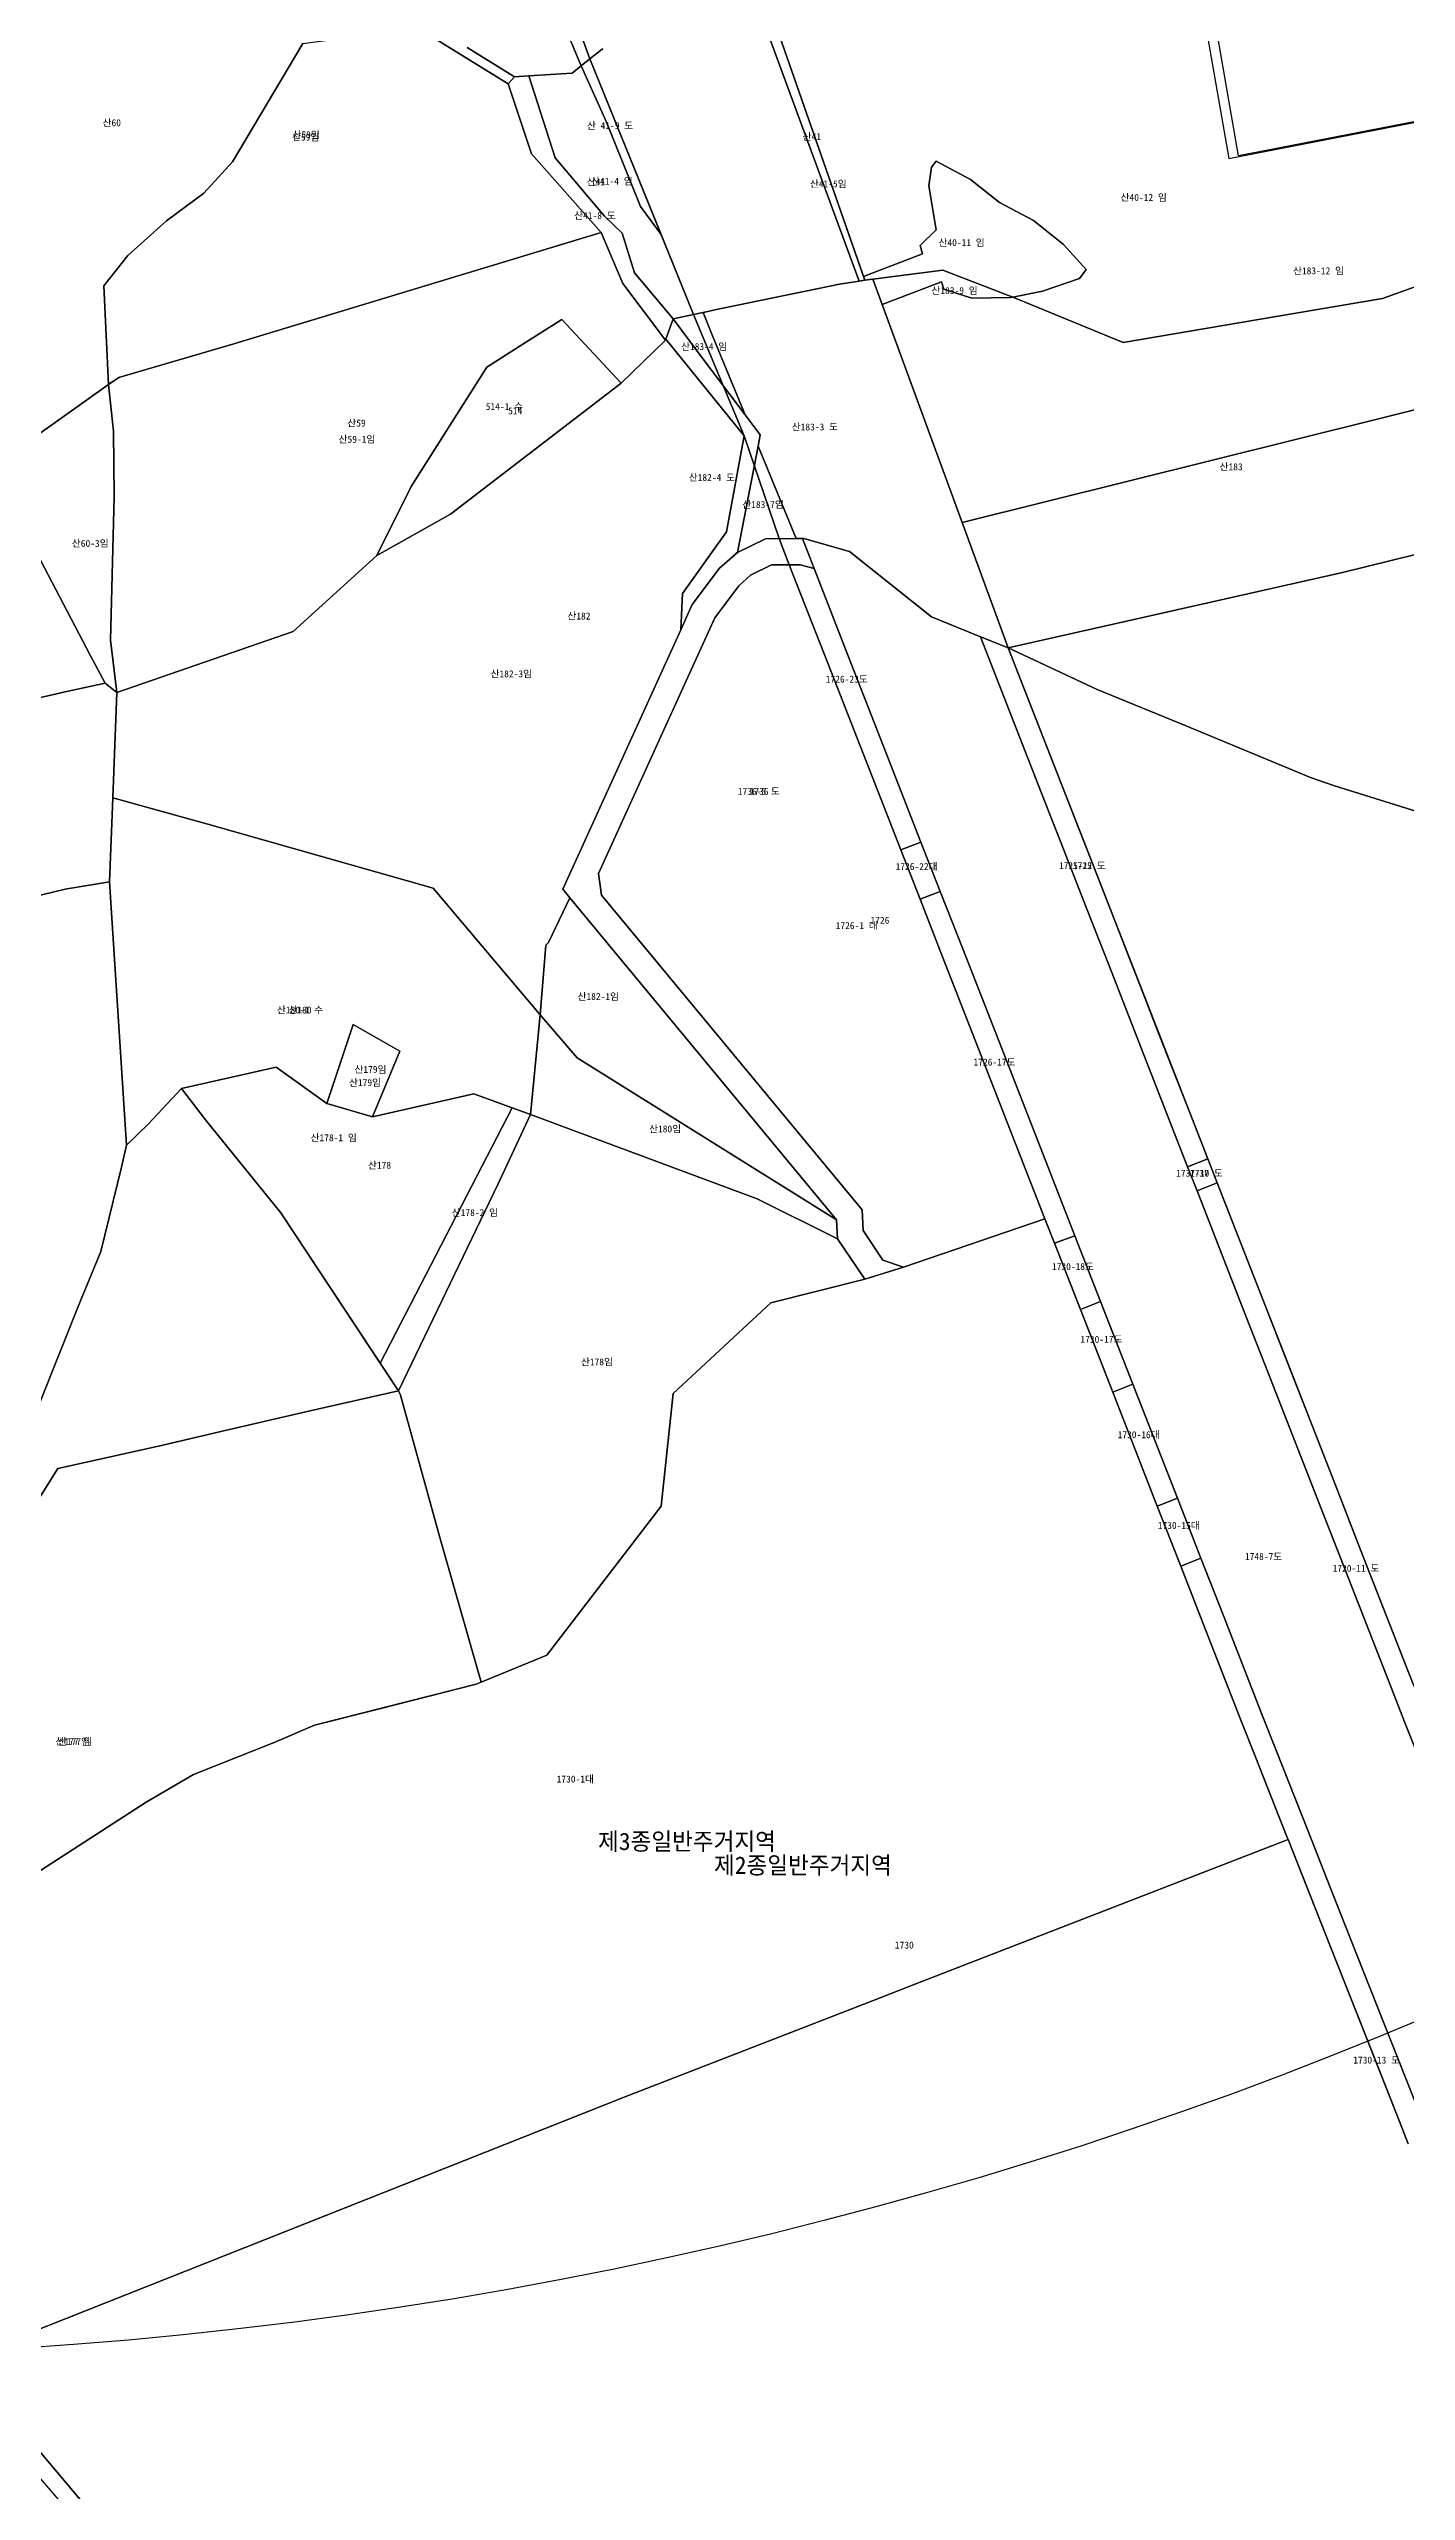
# Model space of a CAD drawing. Header units: metres. Extents: x 198218 to 208474, y 536547 to 547345.
# Drawn here: x 200296 to 200609, y 543642 to 544205 of the extents above; entities that cross this region are included whole.
import ezdxf
from ezdxf.enums import TextEntityAlignment as Align

# ---------------------------------------------------------------- set-up
doc = ezdxf.new("R2010")
doc.units = ezdxf.units.M
for name, color, linetype in [('CENTER_RADIUS', 1, 'Continuous'), ('PARCEL_BONBUN', 7, 'Continuous'), ('PARCEL_BUBUN', 8, 'Continuous'), ('PARCEL_LABEL', 3, 'Continuous'), ('ZONING', 5, 'Continuous'), ('ZONING_LABEL', 6, 'Continuous')]:
    doc.layers.add(name, color=color, linetype=linetype)

msp = doc.modelspace()

# ---------------------------------------------------------------- linework, layer by layer
at = {"layer": 'CENTER_RADIUS'}
msp.add_circle((200224.7, 544673.01), 1000, dxfattribs=at)
at = {"layer": 'PARCEL_BONBUN'}
for points in [[(200369.57, 544237.14), (200374.91, 544216.31), (200380.53, 544210.19), (200401.81, 544197.07), (200407.23, 544180.91), (200423.28, 544162.82), (200338.57, 544137.17), (200312.09, 544129.41), (200309.71, 544127.79), (200308.63, 544150.47), (200314.14, 544157.5), (200323.07, 544165.51), (200331.67, 544171.88), (200338.28, 544179.1), (200354.53, 544206.36), (200359.75, 544207.04), (200364.66, 544220.82), (200367.76, 544226.82), (200369.57, 544237.14)], [(200411.56, 544218.11), (200407.08, 544229.61), (200410.05, 544231.11), (200417.81, 544210.63), (200420.66, 544202.85), (200418.67, 544201.26), (200411.56, 544218.11)], [(200460.99, 544217.89), (200483.73, 544152.63), (200484.03, 544151.79), (200482.7, 544151.6), (200458.45, 544217.62), (200460.99, 544217.89)], [(200406.59, 544198.89), (200416.55, 544199.57), (200418.67, 544201.26), (200420.66, 544202.85), (200437.05, 544162.37), (200444.52, 544143.91), (200439.82, 544142.89), (200438.18, 544138.18), (200438.1, 544137.96), (200428.23, 544151.04), (200423.28, 544162.82), (200407.23, 544180.91), (200401.81, 544197.07), (200403.26, 544198.66), (200406.59, 544198.89)], [(200309.71, 544127.79), (200312.09, 544129.41), (200338.57, 544137.17), (200423.28, 544162.82), (200428.23, 544151.04), (200438.1, 544137.96), (200427.88, 544128.1), (200419.51, 544137.05), (200414.18, 544142.73), (200405.23, 544137.07), (200396.89, 544131.79), (200379.45, 544104.28), (200371.53, 544088.36), (200352.29, 544070.82), (200311.63, 544056.74), (200310.14, 544068.79), (200311.03, 544101.85), (200310.84, 544117.02), (200309.71, 544127.79)], [(200438.1, 544137.95), (200439.82, 544142.89), (200443.87, 544137.5), (200445.39, 544135.48), (200448.7, 544131.09), (200456.45, 544120.78), (200459.93, 544116.15), (200459.42, 544113.51), (200454.69, 544089.04), (200454.27, 544088.83), (200450.5, 544085.46), (200444.25, 544077.04), (200441.59, 544071.19), (200414.43, 544011.4), (200416.04, 544009.46), (200477.53, 543935.2), (200417.69, 543972.53), (200409.2, 543982.48), (200384.5, 544011.68), (200332.56, 544026.4), (200310.71, 544032.52), (200311.63, 544056.74), (200352.29, 544070.82), (200371.53, 544088.36), (200388.52, 544097.86), (200427.88, 544128.1), (200438.1, 544137.95)], [(200427.88, 544128.1), (200388.52, 544097.86), (200371.53, 544088.36), (200379.45, 544104.28), (200396.89, 544131.79), (200405.23, 544137.07), (200414.18, 544142.73), (200419.51, 544137.05), (200427.88, 544128.1)], [(200469.65, 544092.23), (200472.34, 544085.34), (200469.16, 544086.23), (200466.62, 544086.23), (200462.52, 544086.22), (200457.67, 544083.81), (200454.96, 544081.39), (200449.45, 544073.98), (200422.67, 544015.02), (200423.33, 544010.07), (200483.45, 543937.47), (200483.63, 543932.72), (200488.2, 543925.88), (200492.94, 543924.28), (200484.04, 543921.53), (200477.7, 543930.8), (200477.53, 543935.2), (200416.04, 544009.46), (200414.43, 544011.4), (200441.59, 544071.19), (200444.25, 544077.04), (200450.5, 544085.46), (200454.27, 544088.83), (200454.69, 544089.04), (200461.1, 544092.22), (200468.17, 544092.23), (200469.65, 544092.23)], [(200506.59, 543997.7), (200511.58, 543984.93), (200516.8, 543971.55), (200523.36, 543954.76), (200530.27, 543937.07), (200532.46, 543931.48), (200527.73, 543929.86), (200525.54, 543935.45), (200492.94, 543924.28), (200488.2, 543925.88), (200483.63, 543932.72), (200483.45, 543937.47), (200423.33, 544010.07), (200422.67, 544015.02), (200449.45, 544073.98), (200454.96, 544081.39), (200457.67, 544083.81), (200462.52, 544086.22), (200466.62, 544086.23), (200469.16, 544086.23), (200472.34, 544085.34), (200480.14, 544065.38), (200488.98, 544042.75), (200496.97, 544022.29), (200501.42, 544010.91), (200506.59, 543997.7)], [(200520.1, 544059.35), (200528.76, 544037.18), (200534.36, 544022.85), (200539.95, 544008.51), (200545.6, 543994.05), (200551.77, 543977.95), (200563.08, 543949.29), (200558.43, 543947.45), (200547.12, 543976.41), (200540.94, 543992.21), (200535.29, 544006.67), (200529.69, 544021.01), (200524.09, 544035.34), (200513.7, 544061.93), (200510.7, 544069.62), (200517.1, 544067.04), (200520.1, 544059.35)], [(200332.56, 544026.4), (200384.5, 544011.68), (200409.2, 543982.48), (200406.94, 543959.49), (200393.89, 543964.26), (200370.54, 543958.91), (200376.86, 543974.12), (200366.13, 543980.26), (200360.05, 543962), (200348.36, 543970.37), (200326.55, 543965.47), (200318.81, 543957.28), (200313.87, 543952.41), (200309.94, 544013.1), (200310.71, 544032.52), (200332.56, 544026.4)], [(200417.69, 543972.53), (200477.53, 543935.2), (200477.7, 543930.8), (200459.19, 543940.07), (200406.94, 543959.49), (200409.2, 543982.48), (200417.69, 543972.53)], [(200370.54, 543958.91), (200360.05, 543962), (200366.13, 543980.26), (200376.86, 543974.12), (200370.54, 543958.91)], [(200399.41, 543943.36), (200376.55, 543895.75), (200372.32, 543902.14), (200349.4, 543936.82), (200332.08, 543958.29), (200326.55, 543965.47), (200348.36, 543970.37), (200360.05, 543962), (200370.54, 543958.91), (200393.89, 543964.26), (200402.73, 543961.03), (200406.94, 543959.49), (200399.41, 543943.36)], [(200399.41, 543943.36), (200406.94, 543959.49), (200459.19, 543940.07), (200477.7, 543930.8), (200484.04, 543921.53), (200462.39, 543916.09), (200439.83, 543895.17), (200437.06, 543869.21), (200410.71, 543834.83), (200395.58, 543828.6), (200386.24, 543861.41), (200377, 543894.77), (200376.55, 543895.75), (200399.41, 543943.36)], [(200558.43, 543947.45), (200563.08, 543949.29), (200565.26, 543943.7), (200560.61, 543941.86), (200558.43, 543947.45)]]:
    msp.add_lwpolyline(points, close=True, dxfattribs=at)
for points in [[(200557.94, 544237.02), (200567.94, 544179.85), (200668.63, 544199.43), (200669.5, 544197.17), (200671.15, 544191.45), (200646.03, 544170.27), (200632.45, 544158.53), (200613.45, 544151.17), (200603.35, 544147.6), (200578.37, 544143.37), (200543.54, 544137.48), (200518.14, 544147.88), (200501.98, 544154.11), (200501.98, 544154.11), (200485.84, 544152.05), (200484.03, 544151.79), (200483.73, 544152.63), (200460.99, 544217.89)], [(200665.96, 544210.88), (200668.31, 544202.44), (200668.44, 544199.56), (200570.13, 544180.45), (200560.22, 544237.63)], [(200411.56, 544218.11), (200418.67, 544201.26), (200416.55, 544199.57), (200416.55, 544199.57), (200406.59, 544198.89), (200403.26, 544198.66), (200392.38, 544205.44)], [(200458.45, 544217.62), (200482.7, 544151.6), (200478.2, 544150.91), (200478.2, 544150.91), (200449.46, 544144.94), (200447.82, 544144.61), (200444.52, 544143.91), (200420.66, 544202.85), (200417.81, 544210.63)], [(200392.38, 544205.44), (200403.26, 544198.66), (200401.81, 544197.07), (200380.53, 544210.19)], [(200354.53, 544206.36), (200338.28, 544179.1), (200331.67, 544171.88), (200323.07, 544165.51), (200314.14, 544157.5), (200308.63, 544150.47), (200309.71, 544127.79), (200310.84, 544117.02), (200311.03, 544101.85), (200310.14, 544068.79), (200311.63, 544056.74), (200311.63, 544056.74), (200308.92, 544058.95), (200305.44, 544065.38), (200293.19, 544088.9), (200283.16, 544108.92), (200267.03, 544137.27), (200252.47, 544162.32), (200239.74, 544206.33)], [(200614.72, 544028.25), (200592.03, 544035.29), (200586.75, 544037.19), (200558.21, 544049.01), (200537.57, 544057.45), (200517.1, 544067.04), (200510.7, 544069.62), (200499.43, 544074.17), (200480.52, 544089.29), (200469.98, 544092.23), (200469.65, 544092.23), (200468.17, 544092.23), (200461.1, 544092.22), (200454.69, 544089.04), (200459.42, 544113.51), (200459.93, 544116.15), (200456.45, 544120.78), (200448.7, 544131.09), (200445.39, 544135.48), (200443.87, 544137.5), (200439.82, 544142.89), (200444.52, 544143.91), (200446.73, 544144.37), (200447.82, 544144.61), (200449.46, 544144.94), (200478.2, 544150.91), (200482.7, 544151.6), (200484.03, 544151.79), (200485.84, 544152.05), (200501.98, 544154.11), (200518.14, 544147.88), (200543.54, 544137.48), (200578.37, 544143.37), (200603.35, 544147.6), (200613.45, 544151.17)], [(200612.08, 543728.77), (200605.52, 543745.37), (200600.67, 543757.61), (200595.83, 543769.86), (200591.37, 543781.12), (200586.03, 543794.64), (200578.88, 543812.69), (200575.93, 543820.23), (200566.6, 543844.13), (200561.48, 543857.21), (200556.09, 543871.01), (200545.82, 543897.29), (200538.36, 543916.39), (200532.46, 543931.48), (200530.27, 543937.07), (200523.36, 543954.76), (200516.8, 543971.55), (200511.58, 543984.93), (200506.59, 543997.7), (200501.42, 544010.91), (200496.97, 544022.29), (200488.98, 544042.75), (200480.14, 544065.38), (200472.34, 544085.34), (200469.65, 544092.23), (200469.98, 544092.23), (200480.52, 544089.29), (200499.43, 544074.17), (200510.7, 544069.62), (200513.7, 544061.93), (200524.09, 544035.34), (200529.69, 544021.01), (200535.29, 544006.67), (200540.94, 543992.21), (200547.12, 543976.41), (200558.43, 543947.45), (200560.61, 543941.86), (200571.1, 543915.02), (200576.86, 543900.28), (200582.62, 543885.55), (200588.37, 543870.81), (200593.66, 543857.29), (200605.48, 543827.02), (200608.45, 543819.5), (200617.91, 543795.59)], [(200293.19, 544088.9), (200305.44, 544065.38), (200308.92, 544058.95), (200311.63, 544056.74), (200310.71, 544032.52), (200309.94, 544013.1), (200299.75, 544011.44), (200268.92, 544003.99)], [(200610.4, 543828.15), (200598.3, 543859.13), (200593.02, 543872.66), (200587.26, 543887.39), (200581.5, 543902.12), (200575.75, 543916.85), (200565.26, 543943.7), (200563.08, 543949.29), (200551.77, 543978.25), (200545.6, 543994.05), (200539.95, 544008.51), (200534.36, 544022.85), (200528.76, 544037.18), (200520.1, 544059.35), (200517.1, 544067.04), (200537.57, 544057.45), (200558.21, 544049.01), (200586.75, 544037.19), (200592.03, 544035.29), (200614.72, 544028.25)], [(200268.92, 544003.99), (200299.75, 544011.44), (200299.75, 544011.44), (200309.94, 544013.1), (200313.87, 543952.41), (200312.68, 543947.33), (200307.93, 543927.88), (200302.73, 543915.25), (200289.59, 543882.29)], [(200289.59, 543882.29), (200302.73, 543915.25), (200307.93, 543927.88), (200312.68, 543947.33), (200313.87, 543952.41), (200318.81, 543957.28), (200326.55, 543965.47), (200332.08, 543958.29), (200349.4, 543936.82), (200376.55, 543895.75), (200355.47, 543891.01), (200335.63, 543886.38), (200323.82, 543883.66), (200321.88, 543883.18), (200298.06, 543877.89), (200283.4, 543854.71)], [(200617.91, 543795.59), (200608.45, 543819.5), (200605.48, 543827.02), (200593.66, 543857.29), (200588.37, 543870.81), (200582.62, 543885.55), (200576.86, 543900.28), (200571.1, 543915.02), (200560.61, 543941.86), (200565.26, 543943.7), (200575.75, 543916.86), (200581.5, 543902.13), (200587.26, 543887.39), (200593.02, 543872.66), (200598.3, 543859.13), (200610.4, 543828.15)], [(200294.04, 543785.22), (200318.41, 543800.99), (200329.32, 543807.32), (200347.9, 543814.72), (200357.21, 543818.7), (200394.44, 543828.13), (200395.58, 543828.6), (200410.71, 543834.83), (200437.06, 543869.21), (200439.83, 543895.17), (200462.39, 543916.09), (200484.04, 543921.53), (200492.94, 543924.28), (200525.54, 543935.45), (200527.73, 543929.86), (200532.46, 543931.48), (200538.36, 543916.39), (200545.82, 543897.29), (200556.09, 543871.01), (200561.48, 543857.21), (200566.6, 543844.13), (200575.93, 543820.23), (200575.93, 543820.23), (200578.88, 543812.69), (200586.03, 543794.64), (200591.37, 543781.12), (200595.83, 543769.86), (200600.67, 543757.61), (200605.52, 543745.37), (200612.08, 543728.77)], [(200283.4, 543854.71), (200298.06, 543877.89), (200321.88, 543883.18), (200335.63, 543886.38), (200355.47, 543891.01), (200376.55, 543895.75), (200377, 543894.77), (200377, 543894.77), (200386.24, 543861.41), (200395.58, 543828.6), (200394.44, 543828.13), (200357.21, 543818.7), (200347.9, 543814.72), (200329.32, 543807.32), (200318.41, 543800.99), (200294.04, 543785.22)], [(200312.06, 543629.64), (200293.33, 543651.87), (200291.84, 543653.63), (200278.69, 543669.24), (200275.98, 543672.45), (200281.64, 543674.7), (200428.53, 543732.99), (200486.17, 543755.35), (200495.75, 543759.05), (200531.7, 543773.01), (200539.16, 543775.9), (200581.57, 543792.34), (200586.73, 543779.29), (200591.19, 543768.03), (200596.03, 543755.77), (200600.87, 543743.53), (200607.43, 543726.93), (200609.29, 543722.24)], [(200609.29, 543722.24), (200607.44, 543726.93), (200600.87, 543743.53), (200596.03, 543755.77), (200591.19, 543768.03), (200586.73, 543779.29), (200581.57, 543792.34), (200539.16, 543775.9), (200531.7, 543773.01), (200495.75, 543759.05), (200486.17, 543755.35), (200428.53, 543732.99), (200281.64, 543674.7)], [(200289.93, 543637.84), (200279.5, 543650.13), (200257.93, 543675.67), (200223.14, 543716.65), (200207.16, 543735.55), (200207.16, 543735.55), (200226.01, 543726.72), (200239.01, 543706.82), (200253.38, 543688.19), (200264.1, 543680.14), (200278.69, 543669.24), (200291.84, 543653.63), (200293.33, 543651.87), (200312.06, 543629.64)]]:
    msp.add_lwpolyline(points, dxfattribs=at)
at = {"layer": 'PARCEL_BUBUN'}
for points in [[(200367.76, 544226.82), (200369.57, 544237.14), (200374.91, 544216.31), (200380.53, 544210.19), (200401.81, 544197.07), (200407.23, 544180.91), (200423.28, 544162.82), (200338.57, 544137.17), (200312.09, 544129.41), (200309.71, 544127.79), (200308.63, 544150.47), (200314.14, 544157.5), (200323.07, 544165.51), (200331.67, 544171.88), (200338.28, 544179.1), (200354.53, 544206.36), (200359.75, 544207.04), (200364.66, 544220.82), (200367.76, 544226.82)], [(200418.67, 544201.26), (200411.56, 544218.11), (200407.08, 544229.61), (200410.05, 544231.11), (200417.81, 544210.63), (200420.66, 544202.85), (200418.67, 544201.26)], [(200483.73, 544152.63), (200484.03, 544151.79), (200482.7, 544151.6), (200458.45, 544217.62), (200460.99, 544217.89), (200483.73, 544152.63)], [(200418.67, 544201.26), (200420.66, 544202.85), (200437.05, 544162.37), (200432.32, 544168.78), (200424.5, 544188.2), (200418.67, 544201.26)], [(200423.28, 544162.82), (200407.23, 544180.91), (200401.81, 544197.07), (200403.26, 544198.66), (200406.59, 544198.89), (200412.63, 544180.05), (200424.05, 544166.54), (200428.13, 544162.66), (200430.92, 544153.52), (200439.82, 544142.89), (200438.18, 544138.18), (200438.1, 544137.96), (200428.23, 544151.04), (200423.28, 544162.82)], [(200418.67, 544201.26), (200424.5, 544188.2), (200432.32, 544168.78), (200437.05, 544162.37), (200444.52, 544143.91), (200439.82, 544142.89), (200430.92, 544153.52), (200428.13, 544162.66), (200424.05, 544166.54), (200412.63, 544180.05), (200406.59, 544198.89), (200416.55, 544199.57), (200418.67, 544201.26)], [(200671.15, 544191.45), (200705.87, 544182.48), (200726.64, 544176.94), (200659.79, 544134.12), (200506.47, 544095.94), (200488, 544146.17), (200501.7, 544151.46), (200502.21, 544149.76), (200508.73, 544147.69), (200517.64, 544147.8), (200518.14, 544147.88), (200543.54, 544137.48), (200578.37, 544143.37), (200603.35, 544147.6), (200613.45, 544151.17), (200632.45, 544158.53), (200646.03, 544170.27), (200671.15, 544191.45)], [(200483.73, 544152.63), (200497.34, 544157.9), (200496.77, 544159.81), (200500.47, 544163.42), (200498.76, 544173.56), (200499.41, 544177.88), (200500.49, 544179.27), (200508.4, 544175.01), (200515.04, 544169.72), (200522.94, 544165.55), (200529.8, 544160.06), (200535.05, 544154.31), (200533.52, 544152.22), (200524.95, 544149.28), (200518.14, 544147.88), (200501.98, 544154.11), (200485.84, 544152.05), (200484.03, 544151.79), (200483.73, 544152.63)], [(200726.64, 544176.94), (200745.42, 544171.93), (200775.36, 544149.11), (200775.94, 544148.66), (200768.27, 544129.51), (200734.89, 544120.88), (200682.74, 544107.12), (200627.77, 544092.72), (200594.15, 544084.46), (200517.1, 544067.04), (200506.47, 544095.94), (200659.79, 544134.12), (200726.64, 544176.94)], [(200311.63, 544056.74), (200310.14, 544068.79), (200311.03, 544101.85), (200310.84, 544117.02), (200309.71, 544127.79), (200312.09, 544129.41), (200338.57, 544137.17), (200423.28, 544162.82), (200428.23, 544151.04), (200438.1, 544137.96), (200427.88, 544128.1), (200419.51, 544137.05), (200414.18, 544142.73), (200405.23, 544137.07), (200396.89, 544131.79), (200379.45, 544104.28), (200371.53, 544088.36), (200352.29, 544070.82), (200311.63, 544056.74)], [(200468.17, 544092.23), (200459.42, 544113.51), (200459.93, 544116.15), (200456.45, 544120.78), (200451.72, 544132.26), (200448.78, 544139.39), (200446.73, 544144.37), (200447.82, 544144.61), (200449.46, 544144.94), (200478.2, 544150.91), (200482.7, 544151.6), (200484.03, 544151.79), (200485.84, 544152.05), (200488, 544146.17), (200517.1, 544067.04), (200510.7, 544069.62), (200499.43, 544074.17), (200480.52, 544089.29), (200469.98, 544092.23), (200469.65, 544092.23), (200468.17, 544092.23)], [(200518.14, 544147.88), (200517.64, 544147.8), (200508.73, 544147.69), (200502.21, 544149.76), (200501.7, 544151.46), (200488, 544146.17), (200485.84, 544152.05), (200501.98, 544154.11), (200518.14, 544147.88)], [(200405.23, 544137.07), (200414.18, 544142.73), (200419.51, 544137.05), (200427.88, 544128.1), (200388.52, 544097.86), (200371.53, 544088.36), (200379.45, 544104.28), (200396.89, 544131.79), (200405.23, 544137.07)], [(200441.59, 544071.19), (200442.03, 544079.61), (200452.11, 544093.79), (200456.23, 544115.95), (200438.18, 544138.18), (200439.82, 544142.89), (200443.87, 544137.5), (200445.39, 544135.48), (200448.7, 544131.09), (200456.45, 544120.78), (200459.93, 544116.15), (200459.42, 544113.51), (200454.69, 544089.04), (200454.27, 544088.83), (200450.5, 544085.46), (200444.25, 544077.04), (200441.59, 544071.19)], [(200443.87, 544137.5), (200439.82, 544142.89), (200444.52, 544143.91), (200446.73, 544144.37), (200448.78, 544139.39), (200451.72, 544132.26), (200456.45, 544120.78), (200448.7, 544131.09), (200445.39, 544135.48), (200443.87, 544137.5)], [(200441.59, 544071.19), (200414.43, 544011.4), (200416.04, 544009.46), (200411.11, 543999.17), (200410.5, 543998.49), (200409.2, 543982.48), (200384.5, 544011.68), (200332.56, 544026.4), (200310.71, 544032.52), (200311.63, 544056.74), (200352.29, 544070.82), (200371.53, 544088.36), (200388.52, 544097.86), (200427.88, 544128.1), (200438.1, 544137.96), (200438.18, 544138.18), (200456.23, 544115.95), (200452.11, 544093.79), (200442.03, 544079.61), (200441.59, 544071.19)], [(200768.27, 544129.51), (200745.04, 544069.99), (200740.73, 544058.7), (200707.74, 544032.44), (200695.19, 544005.76), (200689.55, 544004), (200688.93, 544004.38), (200652.45, 544016.25), (200614.72, 544028.25), (200592.03, 544035.29), (200586.75, 544037.19), (200558.21, 544049.01), (200537.57, 544057.45), (200517.1, 544067.04), (200594.15, 544084.46), (200627.77, 544092.72), (200682.74, 544107.12), (200734.89, 544120.88), (200768.27, 544129.51)], [(200310.84, 544117.02), (200311.03, 544101.85), (200310.14, 544068.79), (200311.63, 544056.74), (200308.92, 544058.95), (200305.44, 544065.38), (200293.19, 544088.9), (200283.16, 544108.92), (200309.71, 544127.79), (200310.84, 544117.02)], [(200459.42, 544113.51), (200468.17, 544092.23), (200461.1, 544092.22), (200454.69, 544089.04), (200459.42, 544113.51)], [(200283.16, 544108.92), (200293.19, 544088.9), (200305.44, 544065.38), (200308.92, 544058.95), (200299.7, 544056.91), (200248.96, 544045.25), (200247.66, 544048.52), (200248.81, 544048.9), (200252.61, 544049.37), (200250.49, 544052.91), (200248.94, 544055.99), (200237.92, 544056.29), (200236.77, 544059.17), (200231.7, 544070.59), (200236.62, 544074.08), (200283.16, 544108.92)], [(200468.17, 544092.23), (200469.65, 544092.23), (200472.34, 544085.34), (200469.16, 544086.23), (200466.62, 544086.23), (200462.52, 544086.22), (200457.67, 544083.81), (200454.96, 544081.39), (200449.45, 544073.98), (200422.67, 544015.02), (200423.33, 544010.07), (200483.45, 543937.47), (200483.63, 543932.72), (200488.2, 543925.88), (200492.94, 543924.28), (200484.04, 543921.53), (200477.7, 543930.8), (200477.53, 543935.2), (200416.04, 544009.46), (200414.43, 544011.4), (200441.59, 544071.19), (200444.25, 544077.04), (200450.5, 544085.46), (200454.27, 544088.83), (200454.69, 544089.04), (200461.1, 544092.22), (200468.17, 544092.23)], [(200525.54, 543935.45), (200492.94, 543924.28), (200488.2, 543925.88), (200483.63, 543932.72), (200483.45, 543937.47), (200423.33, 544010.07), (200422.67, 544015.02), (200449.45, 544073.98), (200454.96, 544081.39), (200457.67, 544083.81), (200462.52, 544086.22), (200466.62, 544086.23), (200475.49, 544063.54), (200484.33, 544040.91), (200492.32, 544020.47), (200496.76, 544009.09), (200501.93, 543995.86), (200506.92, 543983.08), (200512.15, 543969.71), (200518.71, 543952.93), (200525.54, 543935.45)], [(200472.34, 544085.34), (200480.14, 544065.38), (200488.98, 544042.75), (200496.97, 544022.29), (200492.32, 544020.47), (200484.33, 544040.91), (200475.49, 544063.54), (200466.62, 544086.23), (200469.16, 544086.23), (200472.34, 544085.34)], [(200520.1, 544059.35), (200528.76, 544037.18), (200534.36, 544022.85), (200539.95, 544008.51), (200545.6, 543994.05), (200551.77, 543977.95), (200563.08, 543949.29), (200558.43, 543947.45), (200547.12, 543976.41), (200540.94, 543992.21), (200535.29, 544006.67), (200529.69, 544021.01), (200524.09, 544035.34), (200513.7, 544061.93), (200510.7, 544069.62), (200517.1, 544067.04), (200520.1, 544059.35)], [(200308.92, 544058.95), (200311.63, 544056.74), (200310.71, 544032.52), (200309.94, 544013.1), (200299.75, 544011.44), (200268.92, 544003.99), (200262.29, 544002.6), (200264.21, 544006.57), (200248.96, 544045.25), (200299.7, 544056.91), (200308.92, 544058.95)], [(200332.56, 544026.4), (200384.5, 544011.68), (200409.2, 543982.48), (200406.94, 543959.49), (200393.89, 543964.26), (200370.54, 543958.91), (200376.86, 543974.12), (200366.13, 543980.26), (200360.05, 543962), (200348.36, 543970.37), (200326.55, 543965.47), (200318.81, 543957.28), (200313.87, 543952.41), (200309.94, 544013.1), (200310.71, 544032.52), (200332.56, 544026.4)], [(200492.32, 544020.47), (200496.97, 544022.29), (200501.42, 544010.91), (200496.76, 544009.09), (200492.32, 544020.47)], [(200496.76, 544009.09), (200501.42, 544010.91), (200506.59, 543997.7), (200511.58, 543984.93), (200516.8, 543971.55), (200523.36, 543954.76), (200530.27, 543937.07), (200532.46, 543931.48), (200527.73, 543929.86), (200525.54, 543935.45), (200518.71, 543952.93), (200512.15, 543969.71), (200506.92, 543983.08), (200501.93, 543995.86), (200496.76, 544009.09)], [(200416.04, 544009.46), (200477.53, 543935.2), (200417.69, 543972.53), (200409.2, 543982.48), (200410.5, 543998.49), (200411.11, 543999.17), (200416.04, 544009.46)], [(200417.69, 543972.53), (200477.53, 543935.2), (200477.7, 543930.8), (200459.19, 543940.07), (200406.94, 543959.49), (200409.2, 543982.48), (200417.69, 543972.53)], [(200376.86, 543974.12), (200370.54, 543958.91), (200360.05, 543962), (200366.13, 543980.26), (200376.86, 543974.12)], [(200360.05, 543962), (200370.54, 543958.91), (200393.89, 543964.26), (200402.73, 543961.03), (200372.32, 543902.14), (200349.4, 543936.82), (200332.08, 543958.29), (200326.55, 543965.47), (200348.36, 543970.37), (200360.05, 543962)], [(200406.94, 543959.49), (200399.41, 543943.36), (200376.55, 543895.75), (200372.32, 543902.14), (200402.73, 543961.03), (200406.94, 543959.49)], [(200399.41, 543943.36), (200406.94, 543959.49), (200459.19, 543940.07), (200477.7, 543930.8), (200484.04, 543921.53), (200462.39, 543916.09), (200439.83, 543895.17), (200437.06, 543869.21), (200410.71, 543834.83), (200395.58, 543828.6), (200386.24, 543861.41), (200377, 543894.77), (200376.55, 543895.75), (200399.41, 543943.36)], [(200558.43, 543947.45), (200563.08, 543949.29), (200565.26, 543943.7), (200560.61, 543941.86), (200558.43, 543947.45)], [(200560.61, 543941.86), (200565.26, 543943.7), (200575.75, 543916.85), (200581.5, 543902.12), (200587.26, 543887.39), (200593.02, 543872.66), (200598.3, 543859.13), (200610.4, 543828.15), (200613.38, 543820.63), (200622.56, 543797.43), (200629.44, 543780.03), (200636.79, 543761.44), (200632.15, 543759.6), (200624.79, 543778.2), (200617.91, 543795.59), (200608.45, 543819.5), (200605.48, 543827.02), (200593.66, 543857.29), (200588.37, 543870.81), (200582.62, 543885.55), (200576.86, 543900.28), (200571.1, 543915.02), (200560.61, 543941.86)], [(200527.73, 543929.86), (200532.46, 543931.48), (200538.36, 543916.39), (200533.71, 543914.56), (200527.73, 543929.86)], [(200533.71, 543914.56), (200538.36, 543916.39), (200545.82, 543897.29), (200541.18, 543895.45), (200533.71, 543914.56)], [(200541.18, 543895.45), (200545.82, 543897.29), (200556.09, 543871.01), (200551.44, 543869.18), (200541.18, 543895.45)], [(200556.09, 543871.01), (200561.48, 543857.21), (200556.84, 543855.37), (200551.44, 543869.18), (200556.09, 543871.01)]]:
    msp.add_lwpolyline(points, close=True, dxfattribs=at)
for points in [[(200557.94, 544237.02), (200567.94, 544179.85), (200668.63, 544199.43)], [(200665.96, 544210.88), (200668.31, 544202.44), (200668.44, 544199.56), (200570.13, 544180.45), (200560.22, 544237.63)], [(200411.56, 544218.11), (200418.67, 544201.26), (200418.67, 544201.26), (200416.55, 544199.57), (200406.59, 544198.89), (200403.26, 544198.66), (200392.38, 544205.44)], [(200458.45, 544217.62), (200482.7, 544151.6), (200478.2, 544150.91), (200449.46, 544144.94), (200447.82, 544144.61), (200444.52, 544143.91), (200420.66, 544202.85), (200423.48, 544205.05), (200423.64, 544205.17)], [(200613.45, 544151.17), (200603.35, 544147.6), (200578.37, 544143.37), (200543.54, 544137.48), (200518.14, 544147.88), (200524.95, 544149.28), (200533.52, 544152.22), (200535.05, 544154.31), (200529.8, 544160.06), (200522.94, 544165.55), (200515.04, 544169.72), (200508.4, 544175.01), (200500.49, 544179.27), (200499.41, 544177.88), (200498.76, 544173.56), (200500.47, 544163.42), (200496.77, 544159.81), (200497.34, 544157.9), (200483.73, 544152.63), (200483.73, 544152.63), (200460.99, 544217.89)], [(200392.38, 544205.44), (200403.26, 544198.66), (200401.81, 544197.07), (200380.53, 544210.19)], [(200423.64, 544205.17), (200423.48, 544205.05), (200420.66, 544202.85), (200417.81, 544210.63)], [(200354.53, 544206.36), (200338.28, 544179.1), (200331.67, 544171.88), (200323.07, 544165.51), (200314.14, 544157.5), (200308.63, 544150.47), (200309.71, 544127.79), (200283.16, 544108.92), (200267.03, 544137.27), (200252.47, 544162.32), (200239.74, 544206.33)], [(200612.08, 543728.77), (200605.52, 543745.37), (200600.67, 543757.61), (200595.83, 543769.86), (200591.37, 543781.12), (200586.03, 543794.64), (200578.88, 543812.69), (200575.93, 543820.23), (200566.6, 543844.13), (200561.48, 543857.21), (200556.09, 543871.01), (200545.82, 543897.29), (200538.36, 543916.39), (200532.46, 543931.48), (200530.27, 543937.07), (200523.36, 543954.76), (200516.8, 543971.55), (200511.58, 543984.93), (200506.59, 543997.7), (200501.42, 544010.91), (200496.97, 544022.29), (200488.98, 544042.75), (200480.14, 544065.38), (200472.34, 544085.34), (200469.65, 544092.23), (200469.65, 544092.23), (200469.98, 544092.23), (200480.52, 544089.29), (200499.43, 544074.17), (200510.7, 544069.62), (200513.7, 544061.93), (200524.09, 544035.34), (200529.69, 544021.01), (200535.29, 544006.67), (200540.94, 543992.21), (200547.12, 543976.41), (200558.43, 543947.45), (200560.61, 543941.86), (200571.1, 543915.02), (200576.86, 543900.28), (200582.62, 543885.55), (200588.37, 543870.81), (200593.66, 543857.29), (200605.48, 543827.02), (200608.45, 543819.5), (200617.91, 543795.59)], [(200610.4, 543828.15), (200598.3, 543859.13), (200593.02, 543872.66), (200587.26, 543887.39), (200581.5, 543902.12), (200575.75, 543916.85), (200565.26, 543943.7), (200563.08, 543949.29), (200551.77, 543978.25), (200545.6, 543994.05), (200539.95, 544008.51), (200534.36, 544022.85), (200528.76, 544037.18), (200520.1, 544059.35), (200517.1, 544067.04), (200537.57, 544057.45), (200558.21, 544049.01), (200586.75, 544037.19), (200592.03, 544035.29), (200614.72, 544028.25)], [(200268.92, 544003.99), (200299.75, 544011.44), (200299.75, 544011.44), (200309.94, 544013.1), (200313.87, 543952.41), (200312.68, 543947.33), (200307.93, 543927.88), (200302.73, 543915.25), (200289.59, 543882.29)], [(200289.59, 543882.29), (200302.73, 543915.25), (200307.93, 543927.88), (200312.68, 543947.33), (200313.87, 543952.41), (200318.81, 543957.28), (200326.55, 543965.47), (200326.55, 543965.47), (200332.08, 543958.29), (200349.4, 543936.82), (200376.55, 543895.75), (200355.47, 543891.01), (200335.63, 543886.38), (200323.82, 543883.66), (200321.88, 543883.18), (200298.06, 543877.89), (200283.4, 543854.71)], [(200294.04, 543785.22), (200318.41, 543800.99), (200329.32, 543807.32), (200347.9, 543814.72), (200357.21, 543818.7), (200394.44, 543828.13), (200395.58, 543828.6), (200410.71, 543834.83), (200437.06, 543869.21), (200439.83, 543895.17), (200462.39, 543916.09), (200484.04, 543921.53), (200492.94, 543924.28), (200525.54, 543935.45), (200527.73, 543929.86), (200527.73, 543929.86), (200533.71, 543914.56), (200541.18, 543895.45), (200551.44, 543869.18), (200556.84, 543855.37), (200561.95, 543842.29), (200571.01, 543819.1), (200573.96, 543811.56), (200581.39, 543792.81), (200581.57, 543792.34), (200539.16, 543775.9), (200531.7, 543773.01), (200495.75, 543759.05), (200486.17, 543755.35), (200428.53, 543732.99), (200281.64, 543674.7)], [(200283.4, 543854.71), (200298.06, 543877.89), (200321.88, 543883.18), (200335.63, 543886.38), (200355.47, 543891.01), (200376.55, 543895.75), (200376.55, 543895.75), (200377, 543894.77), (200386.24, 543861.41), (200395.58, 543828.6), (200394.44, 543828.13), (200357.21, 543818.7), (200347.9, 543814.72), (200329.32, 543807.32), (200318.41, 543800.99), (200294.04, 543785.22)], [(200609.29, 543722.24), (200607.44, 543726.93), (200600.87, 543743.53), (200596.03, 543755.77), (200591.19, 543768.03), (200586.73, 543779.29), (200581.57, 543792.34), (200581.39, 543792.81), (200573.96, 543811.56), (200571.01, 543819.1), (200561.95, 543842.29), (200556.84, 543855.37), (200556.84, 543855.37), (200561.48, 543857.21), (200566.6, 543844.13), (200575.93, 543820.23), (200578.88, 543812.69), (200586.03, 543794.64), (200591.37, 543781.12), (200595.83, 543769.86), (200600.67, 543757.61), (200605.52, 543745.37), (200612.08, 543728.77)], [(200312.06, 543629.64), (200293.33, 543651.87), (200291.84, 543653.63), (200278.69, 543669.24), (200275.98, 543672.45), (200281.64, 543674.7), (200428.53, 543732.99), (200486.17, 543755.35), (200495.75, 543759.05), (200531.7, 543773.01), (200539.16, 543775.9), (200581.57, 543792.34), (200581.57, 543792.34), (200586.73, 543779.29), (200591.19, 543768.03), (200596.03, 543755.77), (200600.87, 543743.53), (200607.44, 543726.93), (200609.29, 543722.24)], [(200289.93, 543637.84), (200279.5, 543650.13), (200257.93, 543675.67), (200223.14, 543716.65), (200207.16, 543735.55), (200207.16, 543735.55), (200226.01, 543726.72), (200239.01, 543706.82), (200253.38, 543688.19), (200264.1, 543680.14), (200264.7, 543679.1), (200277.51, 543664.28), (200291.72, 543647.7), (200292.18, 543647.16), (200325.35, 543608.4)]]:
    msp.add_lwpolyline(points, dxfattribs=at)
at = {"layer": 'ZONING'}
for points in [[(200852.59, 544256.36), (200899.27, 544204.08), (200910.1, 544163.41), (200912.84, 544153.15), (200912.21, 544118.63), (200912.03, 544115.28), (200855.67, 544099.85), (200853.75, 544057.22), (200817.38, 544045.3), (200753.07, 544024.64), (200695.19, 544005.76), (200689.55, 544004), (200688.93, 544004.38), (200652.45, 544016.25), (200614.72, 544028.25), (200592.03, 544035.29), (200586.75, 544037.19), (200558.21, 544049.01), (200537.57, 544057.45), (200517.1, 544067.04), (200488, 544146.17), (200485.84, 544152.05), (200484.03, 544151.79), (200460.99, 544217.89)], [(200460.99, 544217.89), (200484.03, 544151.79), (200485.84, 544152.05), (200488, 544146.17), (200517.1, 544067.04), (200520.1, 544059.35), (200539.95, 544008.51), (200551.77, 543978.25), (200563.08, 543949.29), (200565.26, 543943.7), (200575.75, 543916.85), (200581.5, 543902.12), (200587.26, 543887.39), (200593.02, 543872.66), (200598.3, 543859.13), (200610.4, 543828.15)], [(200417.81, 544210.63), (200420.66, 544202.85), (200444.52, 544143.91), (200456.23, 544115.95), (200464.32, 544092.23), (200461.1, 544092.22), (200454.69, 544089.04), (200450.5, 544085.46), (200444.25, 544077.04), (200441.59, 544071.19), (200414.43, 544011.4), (200416.04, 544009.46), (200477.53, 543935.2), (200477.7, 543930.8), (200484.04, 543921.53), (200462.39, 543916.09), (200439.83, 543895.17), (200437.06, 543869.21), (200410.71, 543834.83), (200395.58, 543828.6), (200394.44, 543828.13), (200372.15, 543822.49), (200357.21, 543818.7), (200347.9, 543814.72), (200329.32, 543807.32), (200318.41, 543800.99), (200294.04, 543785.22)], [(200609.29, 543722.24), (200607.44, 543726.93), (200596.03, 543755.77), (200591.19, 543768.03), (200581.57, 543792.34), (200581.39, 543792.81), (200573.96, 543811.56), (200571.01, 543819.1), (200561.95, 543842.29), (200556.84, 543855.37), (200551.44, 543869.18), (200541.18, 543895.45), (200533.71, 543914.56), (200527.73, 543929.86), (200525.54, 543935.45), (200518.71, 543952.93), (200512.15, 543969.71), (200506.92, 543983.08), (200501.93, 543995.86), (200496.76, 544009.09), (200492.32, 544020.47), (200484.33, 544040.91), (200475.49, 544063.54), (200466.62, 544086.23), (200464.32, 544092.23), (200456.23, 544115.95), (200444.52, 544143.91), (200420.66, 544202.85), (200417.81, 544210.63)], [(200294.04, 543785.22), (200318.41, 543800.99), (200329.32, 543807.32), (200347.9, 543814.72), (200357.21, 543818.7), (200372.15, 543822.49), (200394.44, 543828.13), (200395.58, 543828.6), (200410.71, 543834.83), (200437.06, 543869.21), (200439.83, 543895.17), (200462.39, 543916.09), (200484.04, 543921.53), (200477.7, 543930.8), (200477.53, 543935.2), (200416.04, 544009.46), (200414.43, 544011.4), (200441.59, 544071.19), (200444.25, 544077.04), (200450.5, 544085.46), (200454.69, 544089.04), (200461.1, 544092.22), (200464.32, 544092.23), (200466.62, 544086.23), (200475.49, 544063.54), (200484.33, 544040.91), (200492.32, 544020.47), (200496.76, 544009.09), (200501.93, 543995.86), (200506.92, 543983.08), (200512.15, 543969.71), (200518.71, 543952.93), (200525.54, 543935.45), (200527.73, 543929.86), (200533.71, 543914.56), (200541.18, 543895.45), (200551.44, 543869.18), (200556.84, 543855.37), (200561.95, 543842.29), (200571.01, 543819.1), (200573.96, 543811.56), (200581.39, 543792.81), (200581.57, 543792.34), (200591.19, 543768.03), (200596.03, 543755.77), (200607.44, 543726.93), (200609.29, 543722.24)], [(200610.4, 543828.15), (200598.3, 543859.13), (200593.02, 543872.66), (200587.26, 543887.39), (200581.5, 543902.12), (200575.75, 543916.85), (200565.26, 543943.7), (200563.08, 543949.29), (200551.77, 543978.25), (200539.95, 544008.51), (200520.1, 544059.35), (200517.1, 544067.04), (200537.57, 544057.45), (200558.21, 544049.01), (200586.75, 544037.19), (200592.03, 544035.29), (200614.72, 544028.25)]]:
    msp.add_lwpolyline(points, dxfattribs=at)

# ---------------------------------------------------------------- texts
at = {"layer": 'PARCEL_LABEL'}
for s, p in [('산60', (200310.45, 544188.1)), ('산59임', (200355.15, 544184.8)), ('산59임', (200355.25, 544185.34)), ('산 41-9 도', (200425.31, 544187.45)), ('산41', (200471.81, 544184.9)), ('산41', (200422.04, 544174.48)), ('산41-4 임', (200425.73, 544174.61)), ('산41-5임', (200475.6, 544174.03)), ('산40-12 임', (200548.3, 544170.89)), ('산41-8 도', (200421.82, 544166.72)), ('산40-11 임', (200506.33, 544160.48)), ('산183-12 임', (200588.59, 544153.98)), ('산183-9 임', (200504.71, 544149.42)), ('산183-4 임', (200446.99, 544136.52)), ('514-1 수', (200400.94, 544122.7)), ('산59', (200366.86, 544118.87)), ('514', (200403.45, 544121.7)), ('산183-3 도', (200472.51, 544117.98)), ('산59-1임', (200366.96, 544115.13)), ('산182-4 도', (200448.77, 544106.34)), ('산183', (200568.46, 544108.8)), ('산183-7임', (200460.56, 544100.1)), ('산60-3임', (200305.49, 544091.14)), ('산182', (200418.13, 544074.39)), ('산182-3임', (200402.54, 544061.07)), ('1726-23도', (200479.87, 544059.85)), ('1736-5 도', (200459.6, 544033.98)), ('1736', (200459.65, 544033.98)), ('1726-22대', (200495.96, 544016.65)), ('1725-12 도', (200534.16, 544016.84)), ('1725', (200534.16, 544016.84)), ('1726', (200487.51, 544004.25)), ('1726-1 대', (200482.15, 544003.03)), ('산180-1 수', (200353.84, 543983.57)), ('산180', (200353.84, 543983.57)), ('산182-1임', (200422.59, 543986.69)), ('산179임', (200370.09, 543969.88)), ('1726-17도', (200513.93, 543971.57)), ('산179임', (200368.82, 543966.84)), ('산178-1 임', (200361.6, 543954.13)), ('산180임', (200437.99, 543956.16)), ('산180임', (200437.99, 543956.16)), ('산178', (200372.17, 543947.79)), ('1737-10 도', (200561.16, 543945.95)), ('1737', (200561.16, 543945.95)), ('산178-2 임', (200394.15, 543936.88)), ('1730-18도', (200532, 543924.43)), ('산178임', (200422.29, 543902.46)), ('산178임', (200422.29, 543902.46)), ('1730-17도', (200538.56, 543907.65)), ('1730-16대', (200547.14, 543885.67)), ('1730-15대', (200556.39, 543864.76)), ('1748-7도', (200575.94, 543857.61)), ('1720-11 도', (200597.23, 543854.87)), ('산177 임', (200301.72, 543814.96)), ('산177임', (200301.73, 543814.93)), ('1730-1대', (200417.29, 543806.29)), ('1730', (200493.13, 543768.02)), ('1730-13 도', (200601.99, 543741.51))]:
    msp.add_text(s, height=1.6, dxfattribs=at).set_placement(p, align=Align.MIDDLE_CENTER)
at = {"layer": 'ZONING_LABEL'}
for s, p in [('제3종일반주거지역', (200443.03, 543791.92)), ('제2종일반주거지역', (200469.76, 543786.44))]:
    msp.add_text(s, height=4, dxfattribs=at).set_placement(p, align=Align.MIDDLE_CENTER)

doc.saveas('drawing.dxf')
